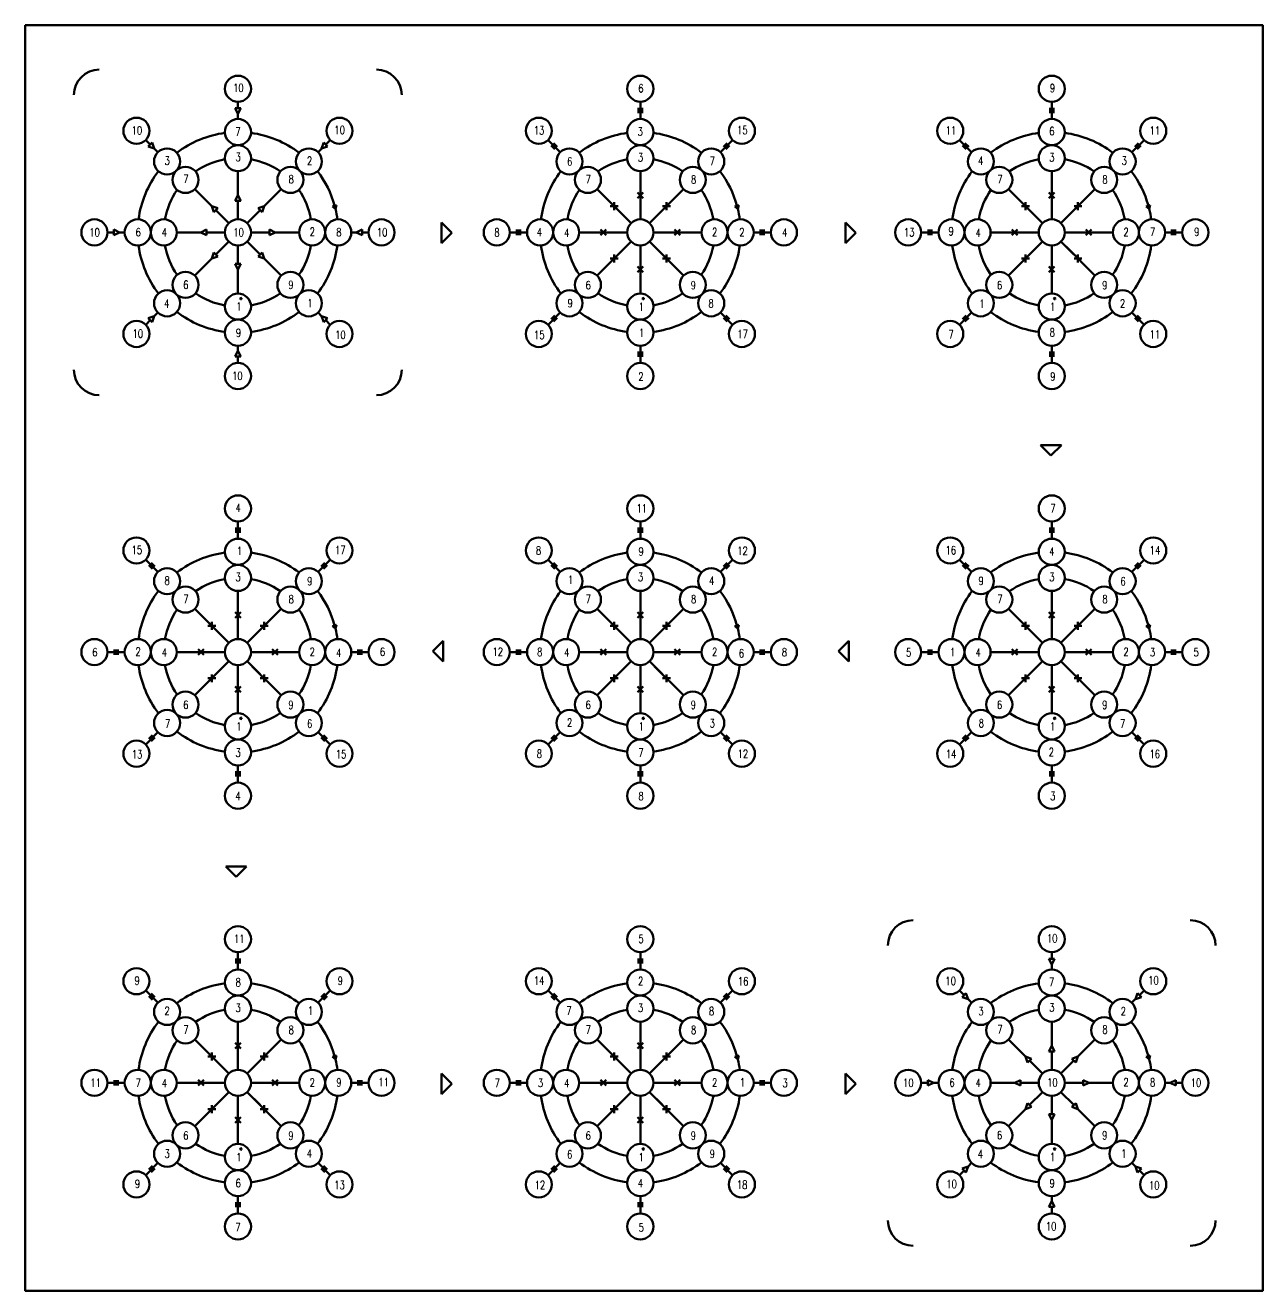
# Model space of a CAD drawing. Header units: millimetres. Extents: x 17618 to 124279, y -44229 to 16324.
# Drawn here: x 65361 to 89821, y -44229 to -19229 of the extents above; entities that cross this region are included whole.
import ezdxf

# ---------------------------------------------------------------- set-up
doc = ezdxf.new("R2010")
doc.units = ezdxf.units.MM
doc.header["$LTSCALE"] = 0.5
doc.layers.get('0').update_dxf_attribs({"lineweight": 80})
doc.styles.add('Annotative', font='romans.shx', dxfattribs={"width": 0.75})

msp = doc.modelspace()

# ---------------------------------------------------------------- linework, layer by layer
for p, q in [((69565, -20868), (69565, -20740)), ((77519, -21080), (77519, -20740)), ((85651, -21080), (85651, -20740)), ((69620, -20868), (69510, -20868)), ((69565, -20981), (69510, -20868)), ((69565, -20981), (69620, -20868)), ((69565, -21080), (69565, -20981)), ((77485, -20861), (77485, -20964)), ((77553, -20861), (77553, -20964)), ((85617, -20861), (85617, -20964)), ((85685, -20861), (85685, -20964)), ((67831, -21586), (67741, -21496)), ((71299, -21586), (71389, -21496)), ((75935, -21736), (75695, -21496)), ((79103, -21736), (79343, -21496)), ((84067, -21736), (83827, -21496)), ((84067, -21736), (83827, -21496)), ((87235, -21736), (87475, -21496)), ((67870, -21547), (67792, -21625)), ((67911, -21666), (67792, -21625)), ((67911, -21666), (67870, -21547)), ((67981, -21736), (67911, -21666)), ((71149, -21736), (71221, -21664)), ((71219, -21666), (71260, -21547)), ((71219, -21666), (71338, -21625)), ((71260, -21547), (71338, -21625)), ((75756, -21605), (75829, -21678)), ((75804, -21557), (75877, -21630)), ((79234, -21557), (79161, -21630)), ((79282, -21605), (79209, -21678)), ((83888, -21605), (83961, -21678)), ((83936, -21557), (84009, -21630)), ((87366, -21557), (87293, -21630)), ((87414, -21605), (87341, -21678)), ((69565, -22587), (69565, -22112)), ((77519, -23062), (77519, -22112)), ((85651, -23062), (85651, -22112)), ((69047, -22802), (68711, -22466)), ((70083, -22802), (70419, -22466)), ((77337, -23138), (76665, -22466)), ((77761, -23078), (78373, -22466)), ((85469, -23138), (84797, -22466)), ((85893, -23078), (86505, -22466)), ((69565, -22587), (69510, -22700)), ((69510, -22700), (69620, -22700)), ((69565, -22587), (69620, -22700)), ((69565, -23062), (69565, -22700)), ((77001, -22723), (77001, -22880)), ((77463, -22531), (77575, -22643)), ((77463, -22643), (77575, -22531)), ((78037, -22723), (78037, -22880)), ((85133, -22723), (85133, -22880)), ((85595, -22531), (85707, -22643)), ((85595, -22643), (85707, -22531)), ((86169, -22723), (86169, -22880)), ((69047, -22802), (69165, -22843)), ((69047, -22802), (69088, -22920)), ((69165, -22843), (69088, -22920)), ((69383, -23138), (69127, -22882)), ((69747, -23138), (70003, -22882)), ((70083, -22802), (69965, -22843)), ((70042, -22920), (69965, -22843)), ((70083, -22802), (70042, -22920)), ((71432, -22806), (71511, -22780)), ((71492, -22856), (71432, -22806)), ((71511, -22780), (71492, -22856)), ((77079, -22802), (76922, -22802)), ((77701, -23138), (77957, -22882)), ((78116, -22802), (77959, -22802)), ((79386, -22806), (79465, -22780)), ((79446, -22856), (79386, -22806)), ((79465, -22780), (79446, -22856)), ((85211, -22802), (85054, -22802)), ((85833, -23138), (86089, -22882)), ((86248, -22802), (86091, -22802)), ((87518, -22806), (87597, -22780)), ((87578, -22856), (87518, -22806)), ((87597, -22780), (87578, -22856)), ((73791, -23330), (73586, -23125)), ((73586, -23125), (73586, -23535)), ((81778, -23330), (81572, -23125)), ((81572, -23125), (81572, -23535)), ((67113, -23320), (66985, -23320)), ((67226, -23320), (67113, -23265)), ((67113, -23265), (67113, -23375)), ((67226, -23320), (67113, -23375)), ((67325, -23320), (67226, -23320)), ((68832, -23320), (68357, -23320)), ((68832, -23320), (68945, -23265)), ((68832, -23320), (68945, -23375)), ((68945, -23265), (68945, -23375)), ((69307, -23320), (68945, -23320)), ((69823, -23320), (70185, -23320)), ((70298, -23320), (70185, -23265)), ((70185, -23265), (70185, -23375)), ((70298, -23320), (70185, -23375)), ((70298, -23320), (70773, -23320)), ((71805, -23320), (71904, -23320)), ((71904, -23320), (72017, -23265)), ((71904, -23320), (72017, -23375)), ((72017, -23265), (72017, -23375)), ((72017, -23320), (72145, -23320)), ((73791, -23330), (73586, -23535)), ((75279, -23320), (74939, -23320)), ((75060, -23286), (75163, -23286)), ((75060, -23354), (75163, -23354)), ((77261, -23320), (76311, -23320)), ((76730, -23264), (76842, -23376)), ((76730, -23376), (76842, -23264)), ((77777, -23320), (78727, -23320)), ((78196, -23264), (78308, -23376)), ((78196, -23376), (78308, -23264)), ((79759, -23320), (80099, -23320)), ((79978, -23286), (79875, -23286)), ((79978, -23354), (79875, -23354)), ((81778, -23330), (81572, -23535)), ((83411, -23320), (83071, -23320)), ((83411, -23320), (83071, -23320)), ((83192, -23286), (83295, -23286)), ((83192, -23354), (83295, -23354)), ((85393, -23320), (84443, -23320)), ((84862, -23264), (84974, -23376)), ((84862, -23376), (84974, -23264)), ((85909, -23320), (86859, -23320)), ((86328, -23264), (86440, -23376)), ((86328, -23376), (86440, -23264)), ((87891, -23320), (88231, -23320)), ((87891, -23320), (88231, -23320)), ((88110, -23286), (88007, -23286)), ((88110, -23354), (88007, -23354)), ((69047, -23838), (69088, -23720)), ((69165, -23797), (69088, -23720)), ((69383, -23502), (69127, -23758)), ((69565, -23578), (69565, -23940)), ((69747, -23502), (70003, -23758)), ((70042, -23720), (69965, -23797)), ((70083, -23838), (70042, -23720)), ((77337, -23502), (76665, -24174)), ((77519, -23578), (77519, -24528)), ((77701, -23502), (77957, -23758)), ((77801, -23602), (78373, -24174)), ((85469, -23502), (84797, -24174)), ((85469, -23502), (85213, -23758)), ((85651, -23578), (85651, -24528)), ((85833, -23502), (86089, -23758)), ((85933, -23602), (86505, -24174)), ((69047, -23838), (68711, -24174)), ((69047, -23838), (69165, -23797)), ((69565, -24053), (69510, -23940)), ((69510, -23940), (69620, -23940)), ((69565, -24053), (69620, -23940)), ((70083, -23838), (69965, -23797)), ((70083, -23838), (70419, -24174)), ((77079, -23838), (76922, -23838)), ((77001, -23760), (77001, -23917)), ((77463, -23997), (77575, -24109)), ((77463, -24109), (77575, -23997)), ((78116, -23838), (77959, -23838)), ((78037, -23760), (78037, -23917)), ((85211, -23838), (85054, -23838)), ((85133, -23760), (85133, -23917)), ((85595, -23997), (85707, -24109)), ((85595, -24109), (85707, -23997)), ((86248, -23838), (86091, -23838)), ((86169, -23760), (86169, -23917)), ((69565, -24053), (69565, -24528)), ((67911, -24974), (67792, -25015)), ((67911, -24974), (67870, -25093)), ((67981, -24904), (67911, -24974)), ((71149, -24904), (71219, -24974)), ((71219, -24974), (71338, -25015)), ((71219, -24974), (71260, -25093)), ((75935, -24904), (75695, -25144)), ((75756, -25035), (75829, -24962)), ((79103, -24904), (79343, -25144)), ((79282, -25035), (79209, -24962)), ((84067, -24904), (83827, -25144)), ((84067, -24904), (83827, -25144)), ((83888, -25035), (83961, -24962)), ((87235, -24904), (87475, -25144)), ((87235, -24904), (87475, -25144)), ((87414, -25035), (87341, -24962)), ((67831, -25054), (67741, -25144)), ((67792, -25015), (67870, -25093)), ((71338, -25015), (71260, -25093)), ((71299, -25054), (71389, -25144)), ((75804, -25083), (75877, -25010)), ((79234, -25083), (79161, -25010)), ((83936, -25083), (84009, -25010)), ((87366, -25083), (87293, -25010)), ((69565, -25659), (69510, -25772)), ((69565, -25560), (69565, -25659)), ((69565, -25659), (69620, -25772)), ((77485, -25779), (77485, -25676)), ((77519, -25566), (77519, -25900)), ((77553, -25779), (77553, -25676)), ((85617, -25779), (85617, -25676)), ((85651, -25566), (85651, -25900)), ((85651, -25566), (85651, -25900)), ((85685, -25779), (85685, -25676)), ((69620, -25772), (69510, -25772)), ((69565, -25772), (69565, -25900)), ((85636, -27726), (85431, -27521)), ((85842, -27521), (85431, -27521)), ((85636, -27726), (85842, -27521)), ((69531, -29153), (69531, -29256)), ((69565, -29372), (69565, -29032)), ((69599, -29153), (69599, -29256)), ((77485, -29153), (77485, -29256)), ((77519, -29372), (77519, -29032)), ((77553, -29153), (77553, -29256)), ((85617, -29153), (85617, -29256)), ((85651, -29372), (85651, -29032)), ((85685, -29153), (85685, -29256)), ((67981, -30028), (67741, -29788)), ((67981, -30028), (67741, -29788)), ((67802, -29897), (67875, -29970)), ((67850, -29849), (67923, -29922)), ((71149, -30028), (71389, -29788)), ((71280, -29849), (71207, -29922)), ((71328, -29897), (71255, -29970)), ((75935, -30028), (75695, -29788)), ((75935, -30028), (75695, -29788)), ((75756, -29897), (75829, -29970)), ((75804, -29849), (75877, -29922)), ((75935, -30028), (75865, -29958)), ((79103, -30028), (79343, -29788)), ((79234, -29849), (79161, -29922)), ((79282, -29897), (79209, -29970)), ((84067, -30028), (83827, -29788)), ((84067, -30028), (83827, -29788)), ((83888, -29897), (83961, -29970)), ((83936, -29849), (84009, -29922)), ((84067, -30028), (83997, -29958)), ((87235, -30028), (87475, -29788)), ((87366, -29849), (87293, -29922)), ((87414, -29897), (87341, -29970)), ((69565, -31354), (69565, -30404)), ((77519, -31354), (77519, -30404)), ((85651, -31354), (85651, -30404)), ((69383, -31430), (68711, -30758)), ((69509, -30823), (69621, -30935)), ((69509, -30935), (69621, -30823)), ((69807, -31370), (70419, -30758)), ((77337, -31430), (76665, -30758)), ((77463, -30823), (77575, -30935)), ((77463, -30935), (77575, -30823)), ((77761, -31370), (78373, -30758)), ((85469, -31430), (84797, -30758)), ((85595, -30823), (85707, -30935)), ((85595, -30935), (85707, -30823)), ((85893, -31370), (86505, -30758)), ((69125, -31094), (68968, -31094)), ((69047, -31015), (69047, -31172)), ((69747, -31430), (70003, -31174)), ((70162, -31094), (70005, -31094)), ((70083, -31015), (70083, -31172)), ((71432, -31098), (71511, -31072)), ((71492, -31148), (71432, -31098)), ((71511, -31072), (71492, -31148)), ((77079, -31094), (76922, -31094)), ((77001, -31015), (77001, -31172)), ((77701, -31430), (77957, -31174)), ((78116, -31094), (77959, -31094)), ((78037, -31015), (78037, -31172)), ((79386, -31098), (79465, -31072)), ((79446, -31148), (79386, -31098)), ((79465, -31072), (79446, -31148)), ((85211, -31094), (85054, -31094)), ((85133, -31015), (85133, -31172)), ((85833, -31430), (86089, -31174)), ((86248, -31094), (86091, -31094)), ((86169, -31015), (86169, -31172)), ((87518, -31098), (87597, -31072)), ((87578, -31148), (87518, -31098)), ((87597, -31072), (87578, -31148)), ((73417, -31594), (73622, -31388)), ((73622, -31388), (73622, -31799)), ((81434, -31594), (81639, -31388)), ((81639, -31388), (81639, -31799)), ((67325, -31612), (66985, -31612)), ((67325, -31612), (66985, -31612)), ((67106, -31578), (67209, -31578)), ((67106, -31646), (67209, -31646)), ((69307, -31612), (68357, -31612)), ((68776, -31556), (68888, -31668)), ((68776, -31668), (68888, -31556)), ((69823, -31612), (70773, -31612)), ((70242, -31556), (70354, -31668)), ((70242, -31668), (70354, -31556)), ((71805, -31612), (72145, -31612)), ((71805, -31612), (72145, -31612)), ((72024, -31578), (71921, -31578)), ((72024, -31646), (71921, -31646)), ((73417, -31594), (73622, -31799)), ((75279, -31612), (74939, -31612)), ((75279, -31612), (74939, -31612)), ((75060, -31578), (75163, -31578)), ((75060, -31646), (75163, -31646)), ((77261, -31612), (76311, -31612)), ((76730, -31556), (76842, -31668)), ((76730, -31668), (76842, -31556)), ((77777, -31612), (78727, -31612)), ((78196, -31556), (78308, -31668)), ((78196, -31668), (78308, -31556)), ((79759, -31612), (80099, -31612)), ((79759, -31612), (80099, -31612)), ((79978, -31578), (79875, -31578)), ((79978, -31646), (79875, -31646)), ((81434, -31594), (81639, -31799)), ((83411, -31612), (83071, -31612)), ((83411, -31612), (83071, -31612)), ((83192, -31578), (83295, -31578)), ((83192, -31646), (83295, -31646)), ((85393, -31612), (84443, -31612)), ((84862, -31556), (84974, -31668)), ((84862, -31668), (84974, -31556)), ((85909, -31612), (86859, -31612)), ((86328, -31556), (86440, -31668)), ((86328, -31668), (86440, -31556)), ((87891, -31612), (88231, -31612)), ((87891, -31612), (88231, -31612)), ((88110, -31578), (88007, -31578)), ((88110, -31646), (88007, -31646)), ((69383, -31794), (68711, -32466)), ((69565, -31870), (69565, -32820)), ((69747, -31794), (70003, -32050)), ((69847, -31894), (70419, -32466)), ((77337, -31794), (76665, -32466)), ((77519, -31870), (77519, -32820)), ((77701, -31794), (77957, -32050)), ((77801, -31894), (78373, -32466)), ((85469, -31794), (84797, -32466)), ((85651, -31870), (85651, -32820)), ((85833, -31794), (86089, -32050)), ((85933, -31894), (86505, -32466)), ((69125, -32130), (68968, -32130)), ((69047, -32052), (69047, -32209)), ((70162, -32130), (70005, -32130)), ((70083, -32052), (70083, -32209)), ((77079, -32130), (76922, -32130)), ((77001, -32052), (77001, -32209)), ((78116, -32130), (77959, -32130)), ((78037, -32052), (78037, -32209)), ((85211, -32130), (85054, -32130)), ((85133, -32052), (85133, -32209)), ((86248, -32130), (86091, -32130)), ((86169, -32052), (86169, -32209)), ((69509, -32289), (69621, -32401)), ((69509, -32401), (69621, -32289)), ((77463, -32289), (77575, -32401)), ((77463, -32401), (77575, -32289)), ((85595, -32289), (85707, -32401)), ((85595, -32401), (85707, -32289)), ((67981, -33196), (67741, -33436)), ((67981, -33196), (67741, -33436)), ((67981, -33196), (67911, -33266)), ((71149, -33196), (71389, -33436)), ((71149, -33196), (71389, -33436)), ((75935, -33196), (75695, -33436)), ((75935, -33196), (75695, -33436)), ((79103, -33196), (79343, -33436)), ((79103, -33196), (79343, -33436)), ((84067, -33196), (83827, -33436)), ((84067, -33196), (83827, -33436)), ((87235, -33196), (87475, -33436)), ((87235, -33196), (87475, -33436)), ((67802, -33327), (67875, -33254)), ((67850, -33375), (67923, -33302)), ((71280, -33375), (71207, -33302)), ((71328, -33327), (71255, -33254)), ((75756, -33327), (75829, -33254)), ((75804, -33375), (75877, -33302)), ((79234, -33375), (79161, -33302)), ((79282, -33327), (79209, -33254)), ((83888, -33327), (83961, -33254)), ((83936, -33375), (84009, -33302)), ((87366, -33375), (87293, -33302)), ((87414, -33327), (87341, -33254)), ((69531, -34071), (69531, -33968)), ((69565, -33858), (69565, -34192)), ((69565, -33858), (69565, -34192)), ((69599, -34071), (69599, -33968)), ((77485, -34071), (77485, -33968)), ((77519, -33858), (77519, -34192)), ((77519, -33858), (77519, -34192)), ((77553, -34071), (77553, -33968)), ((85617, -34071), (85617, -33968)), ((85651, -33858), (85651, -34192)), ((85651, -33858), (85651, -34192)), ((85685, -34071), (85685, -33968)), ((69527, -36052), (69322, -35847)), ((69733, -35847), (69322, -35847)), ((69527, -36052), (69733, -35847)), ((69531, -37663), (69531, -37766)), ((69565, -37882), (69565, -37542)), ((69599, -37663), (69599, -37766)), ((77485, -37663), (77485, -37766)), ((77519, -37882), (77519, -37542)), ((77553, -37663), (77553, -37766)), ((85706, -37670), (85596, -37670)), ((85651, -37783), (85596, -37670)), ((85651, -37670), (85651, -37542)), ((85651, -37783), (85706, -37670)), ((85651, -37882), (85651, -37783)), ((67981, -38538), (67741, -38298)), ((67981, -38538), (67741, -38298)), ((67802, -38407), (67875, -38480)), ((67850, -38359), (67923, -38432)), ((71149, -38538), (71389, -38298)), ((71280, -38359), (71207, -38432)), ((71328, -38407), (71255, -38480)), ((75935, -38538), (75695, -38298)), ((75935, -38538), (75695, -38298)), ((75756, -38407), (75829, -38480)), ((75804, -38359), (75877, -38432)), ((75935, -38538), (75865, -38468)), ((79103, -38538), (79343, -38298)), ((79234, -38359), (79161, -38432)), ((79282, -38407), (79209, -38480)), ((83917, -38388), (83827, -38298)), ((83956, -38349), (83878, -38427)), ((83997, -38468), (83878, -38427)), ((83997, -38468), (83956, -38349)), ((84067, -38538), (83997, -38468)), ((87235, -38538), (87307, -38466)), ((87305, -38468), (87346, -38349)), ((87305, -38468), (87424, -38427)), ((87346, -38349), (87424, -38427)), ((87385, -38388), (87475, -38298)), ((69565, -39864), (69565, -38914)), ((77519, -39864), (77519, -38914)), ((85651, -39389), (85651, -38914)), ((69383, -39940), (68711, -39268)), ((69509, -39333), (69621, -39445)), ((69509, -39445), (69621, -39333)), ((69807, -39880), (70419, -39268)), ((77337, -39940), (76665, -39268)), ((77463, -39333), (77575, -39445)), ((77463, -39445), (77575, -39333)), ((77761, -39880), (78373, -39268)), ((85133, -39604), (84797, -39268)), ((85651, -39389), (85596, -39502)), ((85651, -39389), (85706, -39502)), ((86169, -39604), (86505, -39268)), ((69125, -39604), (68968, -39604)), ((69047, -39525), (69047, -39682)), ((69747, -39940), (70003, -39684)), ((70162, -39604), (70005, -39604)), ((70083, -39525), (70083, -39682)), ((71432, -39608), (71511, -39582)), ((71492, -39658), (71432, -39608)), ((71511, -39582), (71492, -39658)), ((77079, -39604), (76922, -39604)), ((77001, -39525), (77001, -39682)), ((77701, -39940), (77957, -39684)), ((78116, -39604), (77959, -39604)), ((78037, -39525), (78037, -39682)), ((79386, -39608), (79465, -39582)), ((79446, -39658), (79386, -39608)), ((79465, -39582), (79446, -39658)), ((85133, -39604), (85251, -39645)), ((85133, -39604), (85174, -39722)), ((85251, -39645), (85174, -39722)), ((85469, -39940), (85213, -39684)), ((85596, -39502), (85706, -39502)), ((85651, -39864), (85651, -39502)), ((85833, -39940), (86089, -39684)), ((86169, -39604), (86051, -39645)), ((86128, -39722), (86051, -39645)), ((86169, -39604), (86128, -39722)), ((87518, -39608), (87597, -39582)), ((87578, -39658), (87518, -39608)), ((87597, -39582), (87578, -39658)), ((73586, -39936), (73586, -40347)), ((73791, -40141), (73586, -39936)), ((81572, -39936), (81572, -40347)), ((81778, -40141), (81572, -39936)), ((67325, -40122), (66985, -40122)), ((67325, -40122), (66985, -40122)), ((67106, -40088), (67209, -40088)), ((67106, -40156), (67209, -40156)), ((69307, -40122), (68357, -40122)), ((68776, -40066), (68888, -40178)), ((68776, -40178), (68888, -40066)), ((69823, -40122), (70773, -40122)), ((70242, -40066), (70354, -40178)), ((70242, -40178), (70354, -40066)), ((71805, -40122), (72145, -40122)), ((71805, -40122), (72145, -40122)), ((72024, -40088), (71921, -40088)), ((72024, -40156), (71921, -40156)), ((73791, -40141), (73586, -40347)), ((75279, -40122), (74939, -40122)), ((75279, -40122), (74939, -40122)), ((75060, -40088), (75163, -40088)), ((75060, -40156), (75163, -40156)), ((77261, -40122), (76311, -40122)), ((76730, -40066), (76842, -40178)), ((76730, -40178), (76842, -40066)), ((77777, -40122), (78727, -40122)), ((78196, -40066), (78308, -40178)), ((78196, -40178), (78308, -40066)), ((79759, -40122), (80099, -40122)), ((79759, -40122), (80099, -40122)), ((79978, -40088), (79875, -40088)), ((79978, -40156), (79875, -40156)), ((81778, -40141), (81572, -40347)), ((83199, -40122), (83071, -40122)), ((83312, -40122), (83199, -40067)), ((83199, -40067), (83199, -40177)), ((83312, -40122), (83199, -40177)), ((83411, -40122), (83312, -40122)), ((84918, -40122), (84443, -40122)), ((84918, -40122), (85031, -40067)), ((84918, -40122), (85031, -40177)), ((85031, -40067), (85031, -40177)), ((85393, -40122), (85031, -40122)), ((85909, -40122), (86271, -40122)), ((86384, -40122), (86271, -40067)), ((86271, -40067), (86271, -40177)), ((86384, -40122), (86271, -40177)), ((86384, -40122), (86859, -40122)), ((87891, -40122), (87990, -40122)), ((87990, -40122), (88103, -40067)), ((87990, -40122), (88103, -40177)), ((88103, -40067), (88103, -40177)), ((88103, -40122), (88231, -40122)), ((69383, -40304), (68711, -40976)), ((69565, -40380), (69565, -41330)), ((69747, -40304), (70003, -40560)), ((69847, -40404), (70419, -40976)), ((77337, -40304), (76665, -40976)), ((77519, -40380), (77519, -41330)), ((77701, -40304), (77957, -40560)), ((77801, -40404), (78373, -40976)), ((85469, -40304), (85213, -40560)), ((85651, -40380), (85651, -40742)), ((85833, -40304), (86089, -40560)), ((69125, -40640), (68968, -40640)), ((69047, -40562), (69047, -40719)), ((70162, -40640), (70005, -40640)), ((70083, -40562), (70083, -40719)), ((77079, -40640), (76922, -40640)), ((77001, -40562), (77001, -40719)), ((78116, -40640), (77959, -40640)), ((78037, -40562), (78037, -40719)), ((85133, -40640), (84797, -40976)), ((85133, -40640), (85174, -40522)), ((85133, -40640), (85251, -40599)), ((85251, -40599), (85174, -40522)), ((85651, -40855), (85596, -40742)), ((85596, -40742), (85706, -40742)), ((85651, -40855), (85706, -40742)), ((86128, -40522), (86051, -40599)), ((86169, -40640), (86051, -40599)), ((86169, -40640), (86128, -40522)), ((86169, -40640), (86505, -40976)), ((69509, -40799), (69621, -40911)), ((69509, -40911), (69621, -40799)), ((77463, -40799), (77575, -40911)), ((77463, -40911), (77575, -40799)), ((85651, -40855), (85651, -41330)), ((67981, -41706), (67741, -41946)), ((67981, -41706), (67741, -41946)), ((71149, -41706), (71389, -41946)), ((71149, -41706), (71389, -41946)), ((75935, -41706), (75695, -41946)), ((75935, -41706), (75695, -41946)), ((79103, -41706), (79343, -41946)), ((79103, -41706), (79343, -41946)), ((84067, -41706), (83997, -41776)), ((87235, -41706), (87305, -41776)), ((67802, -41837), (67875, -41764)), ((67850, -41885), (67923, -41812)), ((71280, -41885), (71207, -41812)), ((71328, -41837), (71255, -41764)), ((75756, -41837), (75829, -41764)), ((75804, -41885), (75877, -41812)), ((79234, -41885), (79161, -41812)), ((79282, -41837), (79209, -41764)), ((83917, -41856), (83827, -41946)), ((83997, -41776), (83878, -41817)), ((83878, -41817), (83956, -41895)), ((83997, -41776), (83956, -41895)), ((87305, -41776), (87424, -41817)), ((87305, -41776), (87346, -41895)), ((87424, -41817), (87346, -41895)), ((87385, -41856), (87475, -41946)), ((69531, -42581), (69531, -42478)), ((69565, -42368), (69565, -42702)), ((69565, -42368), (69565, -42702)), ((69599, -42581), (69599, -42478)), ((77485, -42581), (77485, -42478)), ((77519, -42368), (77519, -42702)), ((77519, -42368), (77519, -42702)), ((77553, -42581), (77553, -42478)), ((85651, -42461), (85596, -42574)), ((85651, -42362), (85651, -42461)), ((85651, -42461), (85706, -42574)), ((85706, -42574), (85596, -42574)), ((85651, -42574), (85651, -42702))]:
    msp.add_line(p, q)
msp.add_lwpolyline([(65361, -19229), (89821, -19229), (89821, -44229), (65361, -44229)], close=True)
for centre, radius in [((69565, -20482), 258), ((77519, -20482), 258), ((85651, -20482), 258), ((67558, -21313), 258), ((69565, -21338), 258), ((71572, -21313), 258), ((75512, -21313), 258), ((77519, -21338), 258), ((79526, -21313), 258), ((83644, -21313), 258), ((85651, -21338), 258), ((87658, -21313), 258), ((68164, -21919), 258), ((69565, -21854), 258), ((70966, -21919), 258), ((76118, -21919), 258), ((77519, -21854), 258), ((78920, -21919), 258), ((84250, -21919), 258), ((85651, -21854), 258), ((87052, -21919), 258), ((68528, -22283), 258), ((70602, -22283), 258), ((76482, -22283), 258), ((78556, -22283), 258), ((84614, -22283), 258), ((86688, -22283), 258), ((66727, -23320), 258), ((67583, -23320), 258), ((68099, -23320), 258), ((69565, -23320), 258), ((71031, -23320), 258), ((71547, -23320), 258), ((72403, -23320), 258), ((74681, -23320), 258), ((75537, -23320), 258), ((76053, -23320), 258), ((77519, -23320), 258), ((78985, -23320), 258), ((79501, -23320), 258), ((80357, -23320), 258), ((82813, -23320), 258), ((83669, -23320), 258), ((84185, -23320), 258), ((85651, -23320), 258), ((87117, -23320), 258), ((87633, -23320), 258), ((88489, -23320), 258), ((68528, -24357), 258), ((70602, -24357), 258), ((76482, -24357), 258), ((78556, -24357), 258), ((84614, -24357), 258), ((86688, -24357), 258), ((68164, -24721), 258), ((70966, -24721), 258), ((76118, -24721), 258), ((78920, -24721), 258), ((84250, -24721), 258), ((87052, -24721), 258), ((69565, -24786), 258), ((69622, -24628), 14.4), ((77519, -24786), 258), ((77576, -24628), 14.4), ((85651, -24786), 258), ((85708, -24628), 14.4), ((67558, -25327), 258), ((69565, -25302), 258), ((71572, -25327), 258), ((75512, -25327), 258), ((77519, -25302), 258), ((79526, -25327), 258), ((83644, -25327), 258), ((85651, -25302), 258), ((87658, -25327), 258), ((69565, -26158), 258), ((77519, -26158), 258), ((85651, -26158), 258), ((69565, -28774), 258), ((77519, -28774), 258), ((85651, -28774), 258), ((67558, -29605), 258), ((69565, -29630), 258), ((71572, -29605), 258), ((75512, -29605), 258), ((77519, -29630), 258), ((79526, -29605), 258), ((83644, -29605), 258), ((85651, -29630), 258), ((87658, -29605), 258), ((68164, -30211), 258), ((69565, -30146), 258), ((70966, -30211), 258), ((76118, -30211), 258), ((77519, -30146), 258), ((78920, -30211), 258), ((84250, -30211), 258), ((85651, -30146), 258), ((87052, -30211), 258), ((68528, -30575), 258), ((70602, -30575), 258), ((76482, -30575), 258), ((78556, -30575), 258), ((84614, -30575), 258), ((86688, -30575), 258), ((66727, -31612), 258), ((67583, -31612), 258), ((68099, -31612), 258), ((69565, -31612), 258), ((71031, -31612), 258), ((71547, -31612), 258), ((72403, -31612), 258), ((74681, -31612), 258), ((75537, -31612), 258), ((76053, -31612), 258), ((77519, -31612), 258), ((78985, -31612), 258), ((79501, -31612), 258), ((80357, -31612), 258), ((82813, -31612), 258), ((83669, -31612), 258), ((84185, -31612), 258), ((85651, -31612), 258), ((87117, -31612), 258), ((87633, -31612), 258), ((88489, -31612), 258), ((68528, -32649), 258), ((70602, -32649), 258), ((76482, -32649), 258), ((78556, -32649), 258), ((84614, -32649), 258), ((86688, -32649), 258), ((68164, -33013), 258), ((69565, -33078), 258), ((69622, -32920), 14.4), ((70966, -33013), 258), ((76118, -33013), 258), ((77519, -33078), 258), ((77576, -32920), 14.4), ((78920, -33013), 258), ((84250, -33013), 258), ((85651, -33078), 258), ((85708, -32920), 14.4), ((87052, -33013), 258), ((67558, -33619), 258), ((69565, -33594), 258), ((71572, -33619), 258), ((75512, -33619), 258), ((77519, -33594), 258), ((79526, -33619), 258), ((83644, -33619), 258), ((85651, -33594), 258), ((87658, -33619), 258), ((69565, -34450), 258), ((77519, -34450), 258), ((85651, -34450), 258), ((69565, -37284), 258), ((77519, -37284), 258), ((85651, -37284), 258), ((67558, -38115), 258), ((69565, -38140), 258), ((71572, -38115), 258), ((75512, -38115), 258), ((77519, -38140), 258), ((79526, -38115), 258), ((83644, -38115), 258), ((85651, -38140), 258), ((87658, -38115), 258), ((68164, -38721), 258), ((69565, -38656), 258), ((70966, -38721), 258), ((76118, -38721), 258), ((77519, -38656), 258), ((78920, -38721), 258), ((84250, -38721), 258), ((85651, -38656), 258), ((87052, -38721), 258), ((68528, -39085), 258), ((70602, -39085), 258), ((76482, -39085), 258), ((78556, -39085), 258), ((84614, -39085), 258), ((86688, -39085), 258), ((66727, -40122), 258), ((67583, -40122), 258), ((68099, -40122), 258), ((69565, -40122), 258), ((71031, -40122), 258), ((71547, -40122), 258), ((72403, -40122), 258), ((74681, -40122), 258), ((75537, -40122), 258), ((76053, -40122), 258), ((77519, -40122), 258), ((78985, -40122), 258), ((79501, -40122), 258), ((80357, -40122), 258), ((82813, -40122), 258), ((83669, -40122), 258), ((84185, -40122), 258), ((85651, -40122), 258), ((87117, -40122), 258), ((87633, -40122), 258), ((88489, -40122), 258), ((68528, -41159), 258), ((70602, -41159), 258), ((76482, -41159), 258), ((78556, -41159), 258), ((84614, -41159), 258), ((86688, -41159), 258), ((68164, -41523), 258), ((69565, -41588), 258), ((69622, -41430), 14.4), ((70966, -41523), 258), ((76118, -41523), 258), ((77519, -41588), 258), ((77576, -41430), 14.4), ((78920, -41523), 258), ((84250, -41523), 258), ((85651, -41588), 258), ((85708, -41430), 14.4), ((87052, -41523), 258), ((67558, -42129), 258), ((69565, -42104), 258), ((71572, -42129), 258), ((75512, -42129), 258), ((77519, -42104), 258), ((79526, -42129), 258), ((83644, -42129), 258), ((85651, -42104), 258), ((87658, -42129), 258), ((69565, -42960), 258), ((77519, -42960), 258), ((85651, -42960), 258)]:
    msp.add_circle(centre, radius)
for centre, radius, start, end in [((66823, -20605), 500, 90, 180), ((72302, -20605), 500, 0, 90), ((69565, -23320), 1982, 97.4636, 127.5364), ((69565, -23320), 1982, 52.4636, 82.5364), ((77519, -23320), 1982, 97.4636, 127.5364), ((77519, -23320), 1982, 52.4636, 82.5364), ((85651, -23320), 1982, 97.4636, 127.5364), ((85651, -23320), 1982, 52.4636, 82.5364), ((69565, -23320), 1466, 100.0965, 124.9035), ((69565, -23320), 1466, 55.0965, 79.9035), ((77519, -23320), 1466, 100.0965, 124.9035), ((77519, -23320), 1466, 55.0965, 79.9035), ((85651, -23320), 1466, 100.0965, 124.9035), ((85651, -23320), 1466, 55.0965, 79.9035), ((69565, -23320), 1982, 142.4636, 172.5364), ((69565, -23320), 1982, 15.4543, 37.5364), ((77519, -23320), 1982, 142.4636, 172.5364), ((77519, -23320), 1982, 15.4543, 37.5364), ((85651, -23320), 1982, 142.4636, 172.5364), ((85651, -23320), 1982, 15.4543, 37.5364), ((69565, -23320), 1466, 145.0965, 169.9035), ((69565, -23320), 1466, 10.0965, 34.9035), ((77519, -23320), 1466, 145.0965, 169.9035), ((77519, -23320), 1466, 10.0965, 34.9035), ((85651, -23320), 1466, 145.0965, 169.9035), ((85651, -23320), 1466, 10.0965, 34.9035), ((69565, -23320), 1982, 7.4636, 13.531), ((77519, -23320), 1982, 7.4636, 13.531), ((85651, -23320), 1982, 7.4636, 13.531), ((69565, -23320), 1982, 187.4636, 217.5364), ((69565, -23320), 1466, 190.0965, 214.9035), ((69565, -23320), 1466, 325.0965, 349.9035), ((69565, -23320), 1982, 322.4636, 352.5364), ((77519, -23320), 1982, 187.4636, 217.5364), ((77519, -23320), 1466, 190.0965, 214.9035), ((77519, -23320), 1466, 325.0965, 349.9035), ((77519, -23320), 1982, 322.4636, 352.5364), ((85651, -23320), 1982, 187.4636, 217.5364), ((85651, -23320), 1466, 190.0965, 214.9035), ((85651, -23320), 1466, 325.0965, 349.9035), ((85651, -23320), 1982, 322.4636, 352.5364), ((69565, -23320), 1466, 235.0965, 259.9035), ((69565, -23320), 1466, 280.0965, 304.9035), ((77519, -23320), 1466, 235.0965, 259.9035), ((77519, -23320), 1466, 280.0965, 304.9035), ((85651, -23320), 1466, 235.0965, 259.9035), ((85651, -23320), 1466, 280.0965, 304.9035), ((69565, -23320), 1982, 232.4636, 262.5364), ((69565, -23320), 1982, 277.4636, 307.5364), ((77519, -23320), 1982, 232.4636, 262.5364), ((77519, -23320), 1982, 277.4636, 307.5364), ((85651, -23320), 1982, 232.4636, 262.5364), ((85651, -23320), 1982, 277.4636, 307.5364), ((66823, -26037), 500, 180, 270), ((72302, -26037), 500, 270, 0), ((69565, -31612), 1982, 97.4636, 127.5364), ((69565, -31612), 1982, 52.4636, 82.5364), ((77519, -31612), 1982, 97.4636, 127.5364), ((77519, -31612), 1982, 52.4636, 82.5364), ((85651, -31612), 1982, 97.4636, 127.5364), ((85651, -31612), 1982, 52.4636, 82.5364), ((69565, -31612), 1466, 100.0965, 124.9035), ((69565, -31612), 1466, 55.0965, 79.9035), ((77519, -31612), 1466, 100.0965, 124.9035), ((77519, -31612), 1466, 55.0965, 79.9035), ((85651, -31612), 1466, 100.0965, 124.9035), ((85651, -31612), 1466, 55.0965, 79.9035), ((69565, -31612), 1982, 142.4636, 172.5364), ((69565, -31612), 1982, 15.4543, 37.5364), ((77519, -31612), 1982, 142.4636, 172.5364), ((77519, -31612), 1982, 15.4543, 37.5364), ((85651, -31612), 1982, 142.4636, 172.5364), ((85651, -31612), 1982, 15.4543, 37.5364), ((69565, -31612), 1466, 145.0965, 169.9035), ((69565, -31612), 1466, 10.0965, 34.9035), ((77519, -31612), 1466, 145.0965, 169.9035), ((77519, -31612), 1466, 10.0965, 34.9035), ((85651, -31612), 1466, 145.0965, 169.9035), ((85651, -31612), 1466, 10.0965, 34.9035), ((69565, -31612), 1982, 7.4636, 13.531), ((77519, -31612), 1982, 7.4636, 13.531), ((85651, -31612), 1982, 7.4636, 13.531), ((69565, -31612), 1982, 187.4636, 217.5364), ((69565, -31612), 1466, 190.0965, 214.9035), ((69565, -31612), 1466, 325.0965, 349.9035), ((69565, -31612), 1982, 322.4636, 352.5364), ((77519, -31612), 1982, 187.4636, 217.5364), ((77519, -31612), 1466, 190.0965, 214.9035), ((77519, -31612), 1466, 325.0965, 349.9035), ((77519, -31612), 1982, 322.4636, 352.5364), ((85651, -31612), 1982, 187.4636, 217.5364), ((85651, -31612), 1466, 190.0965, 214.9035), ((85651, -31612), 1466, 325.0965, 349.9035), ((85651, -31612), 1982, 322.4636, 352.5364), ((69565, -31612), 1466, 235.0965, 259.9035), ((69565, -31612), 1466, 280.0965, 304.9035), ((77519, -31612), 1466, 235.0965, 259.9035), ((77519, -31612), 1466, 280.0965, 304.9035), ((85651, -31612), 1466, 235.0965, 259.9035), ((85651, -31612), 1466, 280.0965, 304.9035), ((69565, -31612), 1982, 232.4636, 262.5364), ((69565, -31612), 1982, 277.4636, 307.5364), ((77519, -31612), 1982, 232.4636, 262.5364), ((77519, -31612), 1982, 277.4636, 307.5364), ((85651, -31612), 1982, 232.4636, 262.5364), ((85651, -31612), 1982, 277.4636, 307.5364), ((82911, -37409), 500, 90, 180), ((88390, -37409), 500, 0, 90), ((69565, -40122), 1982, 97.4636, 127.5364), ((69565, -40122), 1982, 52.4636, 82.5364), ((77519, -40122), 1982, 97.4636, 127.5364), ((77519, -40122), 1982, 52.4636, 82.5364), ((85651, -40122), 1982, 97.4636, 127.5364), ((85651, -40122), 1982, 52.4636, 82.5364), ((69565, -40122), 1466, 100.0965, 124.9035), ((69565, -40122), 1466, 55.0965, 79.9035), ((77519, -40122), 1466, 100.0965, 124.9035), ((77519, -40122), 1466, 55.0965, 79.9035), ((85651, -40122), 1466, 100.0965, 124.9035), ((85651, -40122), 1466, 55.0965, 79.9035), ((69565, -40122), 1982, 142.4636, 172.5364), ((69565, -40122), 1982, 15.4543, 37.5364), ((77519, -40122), 1982, 142.4636, 172.5364), ((77519, -40122), 1982, 15.4543, 37.5364), ((85651, -40122), 1982, 142.4636, 172.5364), ((85651, -40122), 1982, 15.4543, 37.5364), ((69565, -40122), 1466, 145.0965, 169.9035), ((69565, -40122), 1466, 10.0965, 34.9035), ((77519, -40122), 1466, 145.0965, 169.9035), ((77519, -40122), 1466, 10.0965, 34.9035), ((85651, -40122), 1466, 145.0965, 169.9035), ((85651, -40122), 1466, 10.0965, 34.9035), ((69565, -40122), 1982, 7.4636, 13.531), ((77519, -40122), 1982, 7.4636, 13.531), ((85651, -40122), 1982, 7.4636, 13.531), ((69565, -40122), 1982, 187.4636, 217.5364), ((69565, -40122), 1466, 190.0965, 214.9035), ((69565, -40122), 1466, 325.0965, 349.9035), ((69565, -40122), 1982, 322.4636, 352.5364), ((77519, -40122), 1982, 187.4636, 217.5364), ((77519, -40122), 1466, 190.0965, 214.9035), ((77519, -40122), 1466, 325.0965, 349.9035), ((77519, -40122), 1982, 322.4636, 352.5364), ((85651, -40122), 1982, 187.4636, 217.5364), ((85651, -40122), 1466, 190.0965, 214.9035), ((85651, -40122), 1466, 325.0965, 349.9035), ((85651, -40122), 1982, 322.4636, 352.5364), ((69565, -40122), 1466, 235.0965, 259.9035), ((69565, -40122), 1466, 280.0965, 304.9035), ((77519, -40122), 1466, 235.0965, 259.9035), ((77519, -40122), 1466, 280.0965, 304.9035), ((85651, -40122), 1466, 235.0965, 259.9035), ((85651, -40122), 1466, 280.0965, 304.9035), ((69565, -40122), 1982, 232.4636, 262.5364), ((69565, -40122), 1982, 277.4636, 307.5364), ((77519, -40122), 1982, 232.4636, 262.5364), ((77519, -40122), 1982, 277.4636, 307.5364), ((85651, -40122), 1982, 232.4636, 262.5364), ((85651, -40122), 1982, 277.4636, 307.5364), ((82911, -42841), 500, 180, 270), ((88390, -42841), 500, 270, 0)]:
    msp.add_arc(centre, radius, start, end)

# ---------------------------------------------------------------- texts
at = {"width": 8576, "attachment_point": 1, "style": 'Annotative'}
for s, insert, char_height in [('10', (69469, -20384), 162.5), ('6', (77477, -20392), 162), ('9', (85614, -20388), 162), ('10', (67463, -21225), 162.5), ('7', (69511, -21249), 162), ('10', (71471, -21214), 162.5), ('13', (75413, -21223), 162.5), ('3', (77464, -21247), 162), ('15', (79431, -21218), 162.5), ('11', (83555, -21226), 162.5), ('6', (85602, -21238), 162), ('11', (87587, -21227), 162.5), ('3', (68114, -21823), 162), ('3', (69516, -21750), 162), ('2', (70928, -21824), 162), ('6', (76070, -21840), 162), ('3', (77470, -21757), 162), ('7', (78889, -21830), 162), ('4', (84197, -21824), 162), ('3', (85602, -21757), 162), ('3', (87031, -21822), 162), ('7', (68487, -22182), 162), ('8', (70565, -22187), 162), ('7', (76441, -22189), 162), ('8', (78519, -22194), 162), ('7', (84573, -22189), 162), ('8', (86651, -22194), 162), ('10', (66626, -23240), 162.5), ('6', (67541, -23236), 162), ('4', (68059, -23240), 162), ('10', (69472, -23237), 162.5), ('2', (70982, -23226), 162), ('8', (71508, -23236), 162), ('10', (72311, -23236), 162.5), ('8', (74632, -23240), 162), ('4', (75470, -23236), 162), ('4', (76013, -23247), 162), ('2', (78936, -23233), 162), ('2', (79474, -23236), 162), ('4', (80321, -23241), 162), ('13', (82729, -23236), 162.5), ('9', (83610, -23217), 162), ('4', (84145, -23247), 162), ('2', (87068, -23233), 162), ('7', (87592, -23229), 162), ('9', (88464, -23229), 162), ('6', (68482, -24274), 162), ('9', (70560, -24276), 162), ('6', (76436, -24281), 162), ('9', (78514, -24283), 162), ('6', (84568, -24281), 162), ('9', (86646, -24283), 162), ('4', (68102, -24646), 162), ('1', (69532, -24703), 162), ('1', (70938, -24638), 162), ('9', (76080, -24638), 162), ('1', (77486, -24709), 162), ('8', (78865, -24643), 162), ('1', (84219, -24648), 162), ('1', (85618, -24709), 162), ('2', (86999, -24643), 162), ('10', (67480, -25238), 162.5), ('9', (69522, -25224), 162), ('1', (77492, -25223), 162), ('17', (79437, -25247), 162.5), ('8', (85610, -25215), 162), ('10', (71486, -25264), 162.5), ('15', (75417, -25265), 162.5), ('7', (83610, -25253), 162), ('11', (87586, -25256), 162.5), ('10', (69449, -26074), 162.5), ('2', (77478, -26087), 162), ('9', (85621, -26086), 162), ('4', (69517, -28681), 162), ('11', (77442, -28692), 162.5), ('7', (85622, -28692), 162), ('15', (67462, -29512), 162.5), ('1', (69545, -29532), 162), ('17', (71483, -29513), 162.5), ('8', (75454, -29524), 162), ('9', (77483, -29543), 162), ('12', (79434, -29531), 162.5), ('16', (83551, -29519), 162.5), ('4', (85601, -29543), 162), ('14', (87588, -29519), 162.5), ('8', (68113, -30120), 162), ('3', (69516, -30049), 162), ('9', (70931, -30130), 162), ('1', (76090, -30104), 162), ('3', (77470, -30049), 162), ('4', (78880, -30120), 162), ('9', (84202, -30124), 162), ('3', (85602, -30049), 162), ('6', (87008, -30133), 162), ('7', (68487, -30481), 162), ('8', (70565, -30486), 162), ('7', (76441, -30481), 162), ('8', (78519, -30486), 162), ('7', (84573, -30481), 162), ('8', (86651, -30486), 162), ('6', (66684, -31534), 162), ('2', (67539, -31522), 162), ('4', (68059, -31539), 162), ('2', (70982, -31525), 162), ('4', (71501, -31546), 162), ('6', (72371, -31525), 162), ('12', (74597, -31525), 162.5), ('8', (75477, -31529), 162), ('4', (76013, -31539), 162), ('2', (78936, -31525), 162), ('6', (79465, -31555), 162), ('8', (80315, -31533), 162), ('5', (82772, -31537), 162), ('1', (83638, -31529), 162), ('4', (84145, -31539), 162), ('2', (87068, -31525), 162), ('3', (87592, -31534), 162), ('5', (88454, -31534), 162), ('6', (68482, -32573), 162), ('9', (70560, -32575), 162), ('6', (76436, -32573), 162), ('9', (78514, -32575), 162), ('6', (84568, -32573), 162), ('9', (86646, -32575), 162), ('7', (68124, -32945), 162), ('6', (70930, -32945), 162), ('2', (76068, -32922), 162), ('3', (78889, -32937), 162), ('8', (84207, -32937), 162), ('7', (87002, -32947), 162), ('1', (69532, -33001), 162), ('1', (77486, -33001), 162), ('1', (85618, -33001), 162), ('13', (67466, -33551), 162.5), ('3', (69516, -33519), 162), ('15', (71498, -33549), 162.5), ('8', (75471, -33539), 162), ('7', (77477, -33518), 162), ('12', (79441, -33541), 162.5), ('14', (83556, -33546), 162.5), ('2', (85591, -33507), 162), ('16', (87582, -33545), 162.5), ('4', (69512, -34375), 162), ('8', (77480, -34378), 162), ('3', (85620, -34375), 162), ('11', (69487, -37197), 162.5), ('5', (77481, -37198), 162), ('10', (85555, -37186), 162.5), ('9', (67520, -38023), 162), ('8', (69518, -38055), 162), ('9', (71536, -38024), 162), ('14', (75415, -38021), 162.5), ('2', (77473, -38031), 162), ('16', (79446, -38035), 162.5), ('10', (83549, -38027), 162.5), ('7', (85597, -38051), 162), ('10', (87557, -38016), 162.5), ('2', (68112, -38619), 162), ('3', (69516, -38559), 162), ('1', (70950, -38614), 162), ('7', (76058, -38617), 162), ('3', (77470, -38559), 162), ('8', (78874, -38624), 162), ('3', (84200, -38625), 162), ('3', (85602, -38552), 162), ('2', (87014, -38626), 162), ('7', (68487, -38991), 162), ('8', (70565, -38996), 162), ('7', (76441, -38991), 162), ('8', (78519, -38996), 162), ('7', (84573, -38984), 162), ('8', (86651, -38989), 162), ('11', (66647, -40040), 162.5), ('7', (67544, -40042), 162), ('4', (68059, -40049), 162), ('2', (70982, -40035), 162), ('9', (71509, -40033), 162), ('11', (72339, -40026), 162.5), ('7', (74640, -40043), 162), ('3', (75493, -40042), 162), ('4', (76013, -40049), 162), ('2', (78936, -40035), 162), ('1', (79485, -40031), 162), ('3', (80329, -40045), 162), ('10', (82712, -40042), 162.5), ('6', (83627, -40037), 162), ('4', (84145, -40042), 162), ('10', (85559, -40035), 162.5), ('2', (87068, -40028), 162), ('8', (87593, -40033), 162), ('10', (88397, -40037), 162.5), ('6', (68482, -41083), 162), ('9', (70560, -41085), 162), ('6', (76436, -41083), 162), ('9', (78514, -41085), 162), ('6', (84568, -41076), 162), ('9', (86646, -41078), 162), ('3', (68113, -41441), 162), ('4', (70926, -41438), 162), ('6', (76071, -41455), 162), ('9', (78888, -41444), 162), ('4', (84188, -41448), 162), ('1', (87024, -41439), 162), ('1', (69532, -41511), 162), ('1', (77486, -41511), 162), ('1', (85618, -41505), 162), ('9', (67526, -42037), 162), ('6', (69518, -42022), 162), ('13', (71467, -42059), 162.5), ('12', (75429, -42059), 162.5), ('4', (77467, -42024), 162), ('18', (79427, -42054), 162.5), ('10', (83566, -42040), 162.5), ('9', (85608, -42026), 162), ('10', (87572, -42066), 162.5), ('7', (69515, -42893), 162), ('5', (77485, -42899), 162), ('10', (85535, -42876), 162.5)]:
    msp.add_mtext(s, dxfattribs=dict(at, insert=insert, char_height=char_height))

doc.saveas('drawing.dxf')
